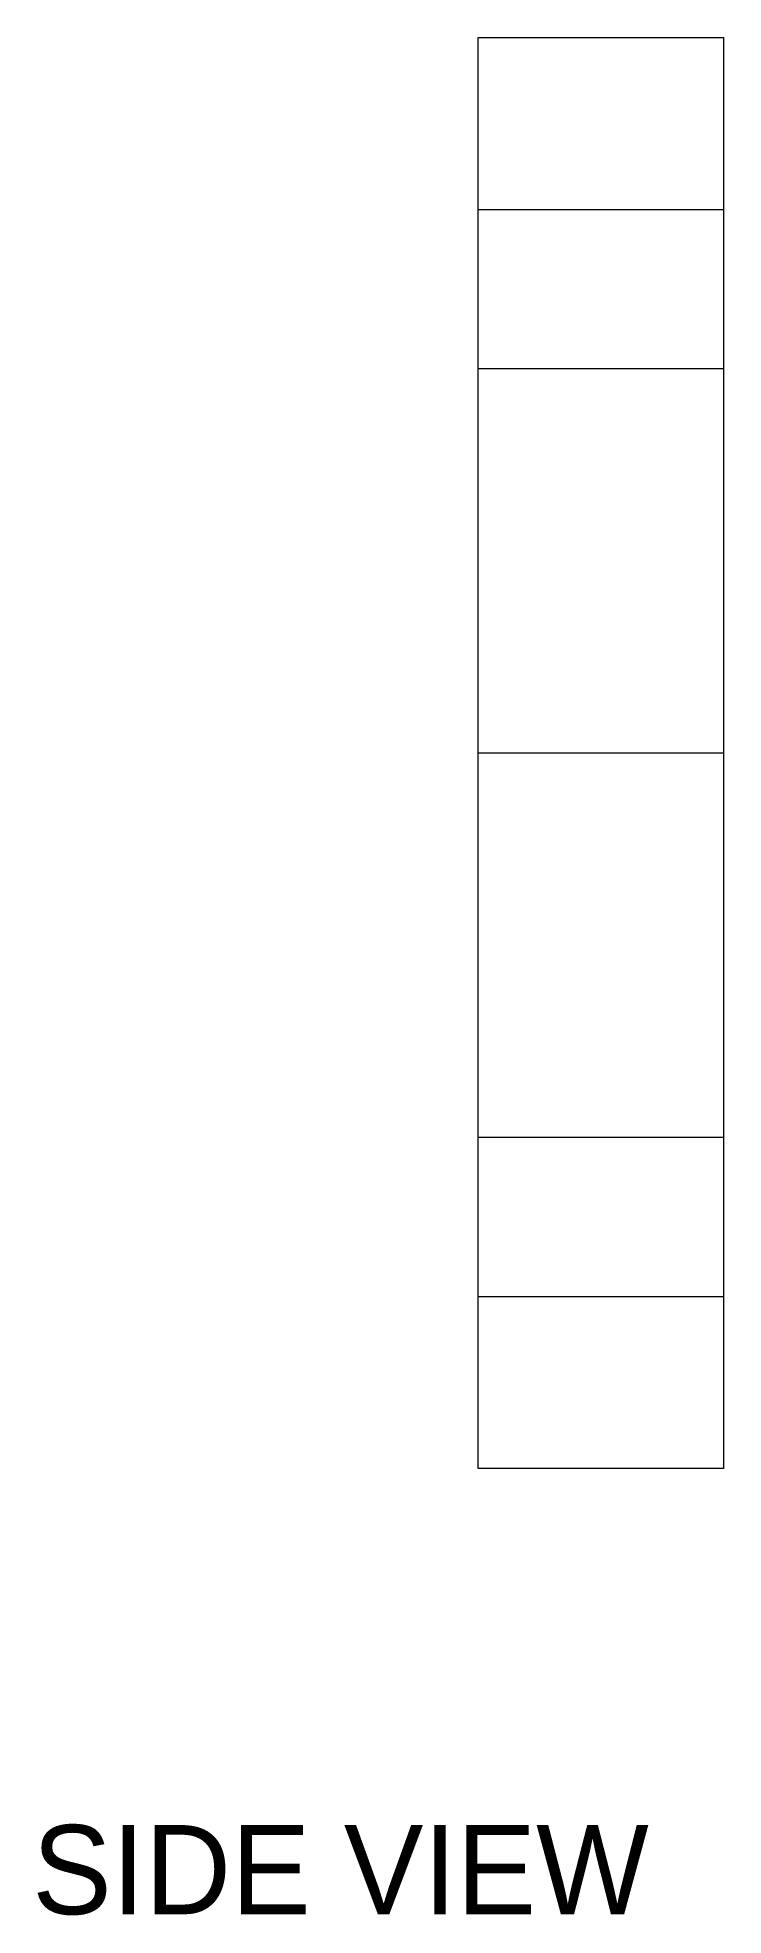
# Model space of a CAD drawing. Header units: metres. Extents: x -250 to 208, y -407 to 38.
# Drawn here: x 162.1 to 208.2, y -88.2 to 38.1 of the extents above.
import ezdxf

# ---------------------------------------------------------------- set-up
doc = ezdxf.new("R2010")
doc.units = ezdxf.units.M

msp = doc.modelspace()

# ---------------------------------------------------------------- linework, layer by layer
at = {"color": 1, "lineweight": 0}
for p, q in [((191.76, 26.57), (208.24, 26.57)), ((191.76, 15.86), (208.24, 15.86)), ((191.76, 15.86), (208.24, 15.86)), ((191.76, -10), (208.24, -10)), ((191.76, -10), (208.24, -10)), ((191.76, -35.86), (208.24, -35.86)), ((191.76, -35.86), (208.24, -35.86)), ((191.76, -46.57), (208.24, -46.57))]:
    msp.add_line(p, q, dxfattribs=at)
msp.add_lwpolyline([(191.76, 38.14), (208.24, 38.14), (208.24, -58.14), (191.76, -58.14), (191.76, 38.14)], dxfattribs=at)

# ---------------------------------------------------------------- texts
at = {"color": 1}
msp.add_text('SIDE VIEW', height=6, dxfattribs=at).set_placement((161.76, -88.14))

doc.saveas('drawing.dxf')
